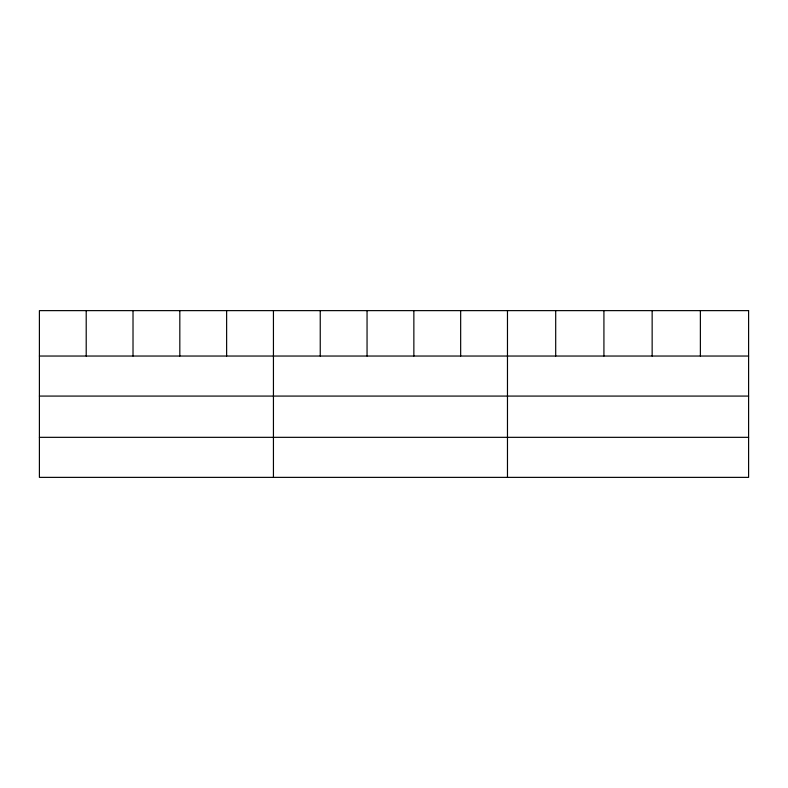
<?xml version="1.0" encoding="UTF-8"?>
<svg xmlns="http://www.w3.org/2000/svg" width="788" height="788" viewBox="0 0 788 788"><rect width="100%" height="100%" fill="white"/><g stroke="black" fill="none" stroke-linecap="round" stroke-linejoin="round"><path stroke-width="1.18" d="M39.4 356.038L748.6 356.038M39.4 396.078L748.6 396.078M39.4 437.33L748.6 437.33M700.374 310.63L700.374 356.038M652.149 310.63L652.149 356.038M603.923 310.63L603.923 356.038M555.698 310.63L555.698 356.038M507.472 310.63L507.472 477.37M460.665 310.63L460.665 356.038M413.858 310.63L413.858 356.038M367.05 310.63L367.05 356.038M320.243 310.63L320.243 356.038M273.436 310.63L273.436 477.37M226.629 310.63L226.629 356.038M179.822 310.63L179.822 356.038M133.014 310.63L133.014 356.038M86.207 310.63L86.207 356.038M748.6 310.63L39.4 310.63L39.4 477.37L748.6 477.37L748.6 310.63"/></g></svg>
